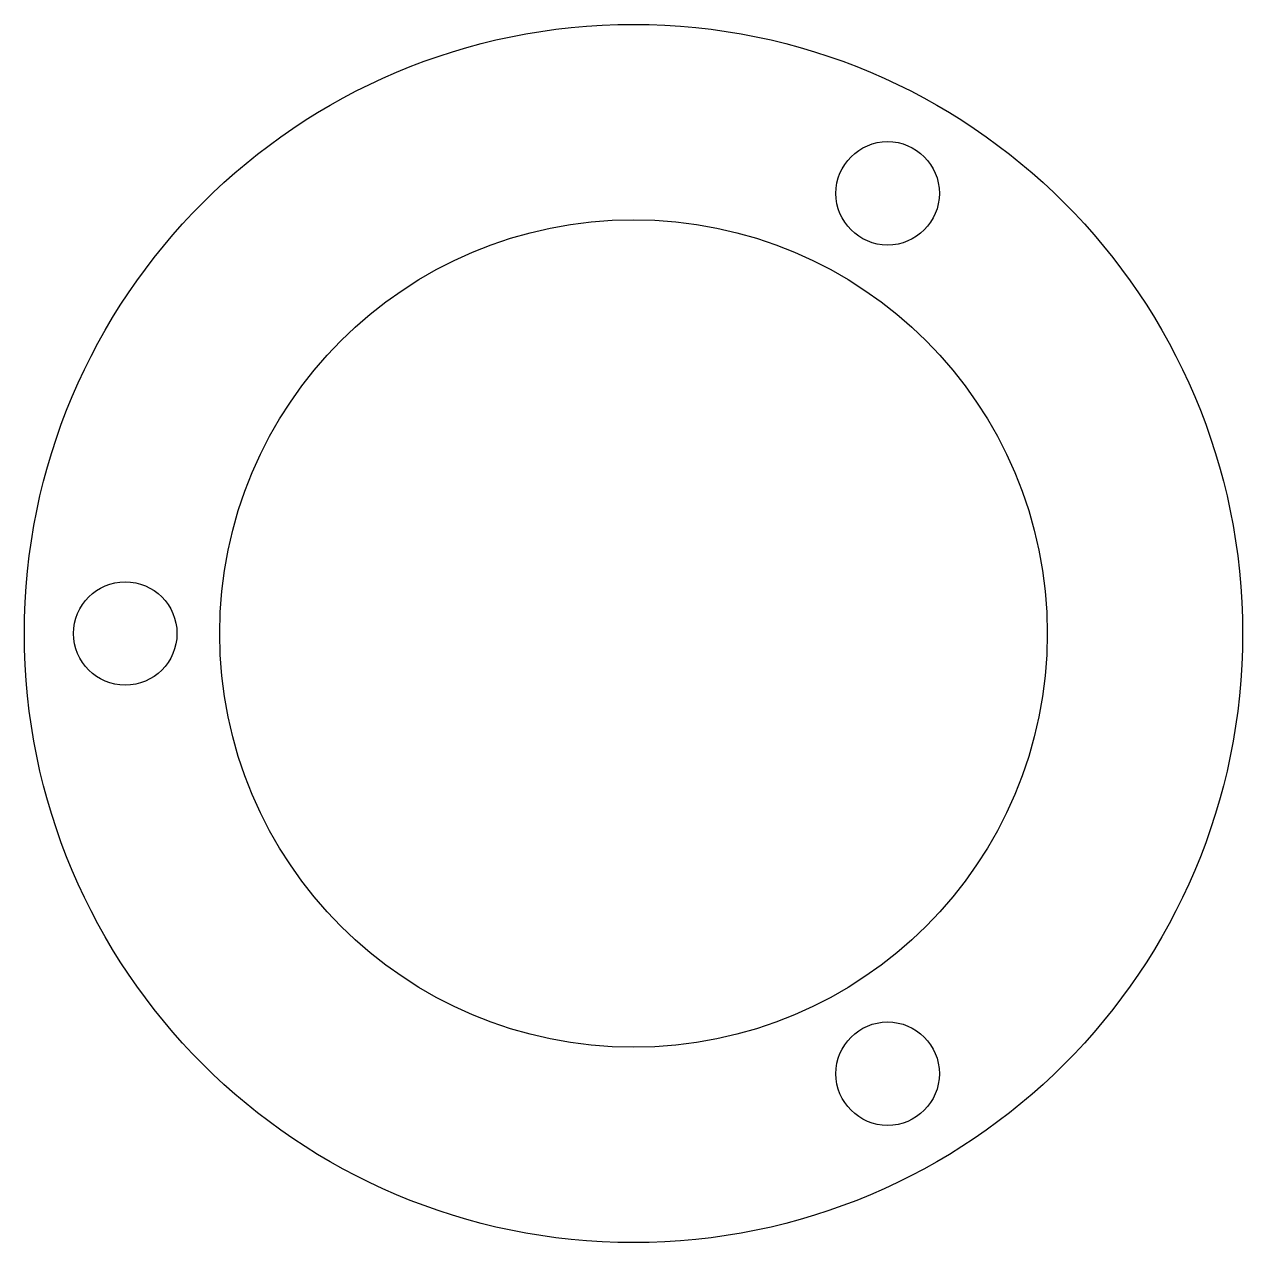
# Model space of a CAD drawing. Extents: x -34.5 to -14.5, y 49.8 to 69.8.
import ezdxf

# ---------------------------------------------------------------- set-up
doc = ezdxf.new("R2010")
doc.units = 0
doc.layers.add('VISIBLE', color=7, linetype='CONTINUOUS')

msp = doc.modelspace()

# ---------------------------------------------------------------- linework, layer by layer
at = {"layer": 'VISIBLE'}
for centre, radius in [((-24.5, 59.832), 10.01), ((-20.324, 67.065), 0.85), ((-24.5, 59.832), 6.8), ((-32.852, 59.832), 0.85), ((-20.324, 52.598), 0.85)]:
    msp.add_circle(centre, radius, dxfattribs=at)

doc.saveas('drawing.dxf')
